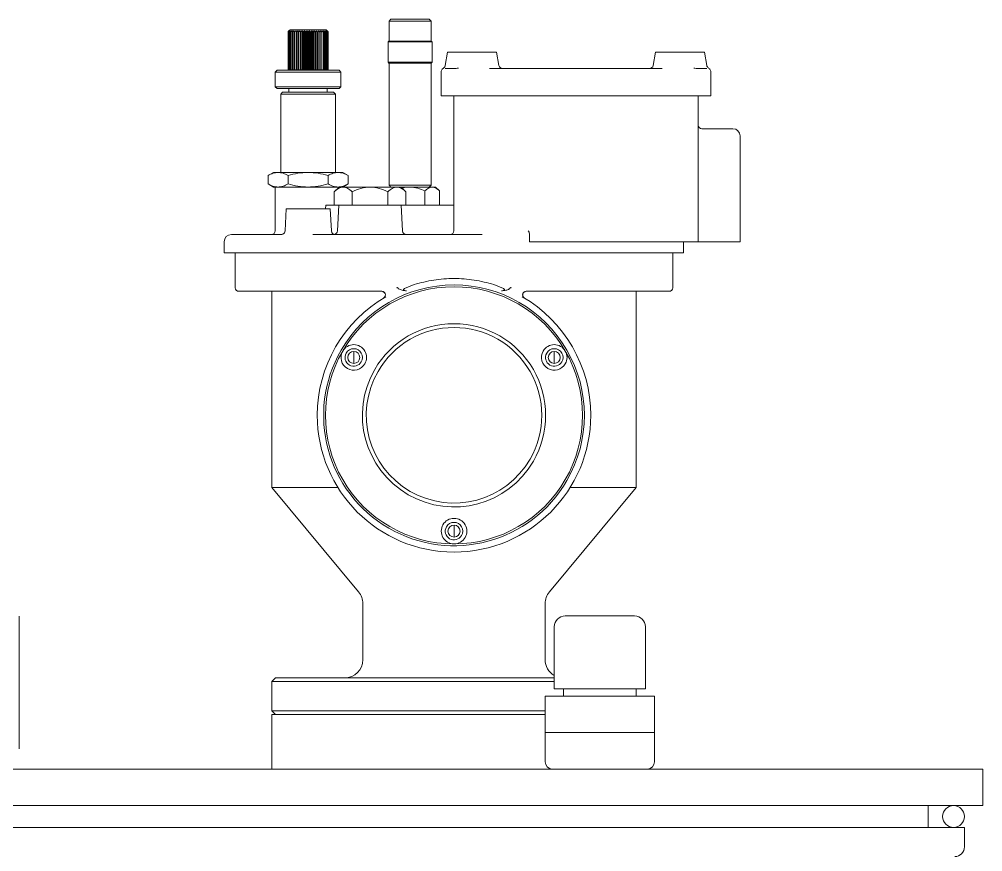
# Model space of a CAD drawing. Header units: millimetres. Extents: x 30710 to 48779, y -19256 to -8564.
# Drawn here: x 33611 to 33875.2, y -13517.6 to -13289.3 of the extents above; entities that cross this region are included whole.
import ezdxf

# ---------------------------------------------------------------- set-up
doc = ezdxf.new("R2010")
doc.units = ezdxf.units.MM
doc.header["$LTSCALE"] = 10
doc.layers.add('粗实线', color=4, linetype='Continuous', lineweight=18)

msp = doc.modelspace()

# ---------------------------------------------------------------- linework, layer by layer
at = {"layer": '粗实线'}
for p, q in [((33712.936, -13289.34), (33712.436, -13289.84)), ((33712.436, -13289.84), (33712.436, -13295.34)), ((33718.186, -13289.84), (33712.436, -13289.84)), ((33712.936, -13289.34), (33718.186, -13289.34)), ((33718.186, -13289.34), (33723.436, -13289.34)), ((33723.936, -13289.84), (33718.186, -13289.84)), ((33723.936, -13289.84), (33723.436, -13289.34)), ((33723.936, -13295.34), (33723.936, -13289.84)), ((33684.692, -13303.24), (33684.692, -13292.806)), ((33684.696, -13292.806), (33684.703, -13292.806)), ((33684.696, -13303.24), (33684.696, -13292.806)), ((33684.703, -13303.24), (33684.703, -13292.806)), ((33684.78, -13292.806), (33684.801, -13292.806)), ((33684.78, -13303.24), (33684.78, -13292.806)), ((33684.801, -13303.24), (33684.801, -13292.806)), ((33684.949, -13292.806), (33684.983, -13292.806)), ((33684.949, -13303.24), (33684.949, -13292.806)), ((33685.252, -13292.24), (33684.953, -13292.539)), ((33684.983, -13303.24), (33684.983, -13292.806)), ((33685.202, -13292.806), (33685.247, -13292.806)), ((33685.202, -13303.24), (33685.202, -13292.806)), ((33685.247, -13303.24), (33685.247, -13292.806)), ((33687.836, -13292.24), (33685.252, -13292.24)), ((33685.532, -13292.806), (33685.59, -13292.806)), ((33685.532, -13303.24), (33685.532, -13292.806)), ((33685.59, -13303.24), (33685.59, -13292.806)), ((33685.936, -13292.806), (33686.005, -13292.806)), ((33685.936, -13303.24), (33685.936, -13292.806)), ((33686.005, -13303.24), (33686.005, -13292.806)), ((33686.407, -13292.806), (33686.485, -13292.806)), ((33686.407, -13303.24), (33686.407, -13292.806)), ((33686.485, -13303.24), (33686.485, -13292.806)), ((33686.897, -13303.24), (33686.897, -13292.506)), ((33686.938, -13292.806), (33687.025, -13292.806)), ((33686.938, -13303.24), (33686.938, -13292.806)), ((33687.025, -13303.24), (33687.025, -13292.806)), ((33687.427, -13303.24), (33687.427, -13292.506)), ((33687.52, -13303.24), (33687.52, -13292.806)), ((33687.52, -13292.806), (33687.567, -13292.806)), ((33687.567, -13292.806), (33687.614, -13292.806)), ((33687.614, -13303.24), (33687.614, -13292.806)), ((33695.12, -13292.24), (33687.836, -13292.24)), ((33688.002, -13303.24), (33688.002, -13292.506)), ((33688.144, -13292.806), (33688.243, -13292.806)), ((33688.144, -13303.24), (33688.144, -13292.806)), ((33688.243, -13303.24), (33688.243, -13292.806)), ((33688.61, -13303.24), (33688.61, -13292.506)), ((33688.8, -13292.806), (33688.903, -13292.806)), ((33688.8, -13303.24), (33688.8, -13292.806)), ((33688.903, -13303.24), (33688.903, -13292.806)), ((33689.244, -13303.24), (33689.244, -13292.506)), ((33689.478, -13292.806), (33689.584, -13292.806)), ((33689.478, -13303.24), (33689.478, -13292.806)), ((33689.584, -13303.24), (33689.584, -13292.806)), ((33689.892, -13303.24), (33689.892, -13292.506)), ((33690.167, -13303.24), (33690.167, -13292.806)), ((33690.167, -13292.806), (33690.274, -13292.806)), ((33690.274, -13303.24), (33690.274, -13292.806)), ((33690.545, -13303.24), (33690.545, -13292.506)), ((33690.857, -13292.806), (33690.962, -13292.806)), ((33690.857, -13303.24), (33690.857, -13292.806)), ((33690.962, -13303.24), (33690.962, -13292.806)), ((33691.193, -13303.24), (33691.193, -13292.506)), ((33691.536, -13292.806), (33691.639, -13292.806)), ((33691.536, -13303.24), (33691.536, -13292.806)), ((33691.639, -13303.24), (33691.639, -13292.806)), ((33691.824, -13303.24), (33691.824, -13292.506)), ((33692.193, -13292.806), (33692.292, -13292.806)), ((33692.193, -13303.24), (33692.193, -13292.806)), ((33692.292, -13303.24), (33692.292, -13292.806)), ((33692.43, -13303.24), (33692.43, -13292.506)), ((33692.819, -13292.806), (33692.912, -13292.806)), ((33692.819, -13303.24), (33692.819, -13292.806)), ((33692.912, -13303.24), (33692.912, -13292.806)), ((33693, -13303.24), (33693, -13292.506)), ((33693.404, -13292.806), (33693.489, -13292.806)), ((33693.404, -13303.24), (33693.404, -13292.806)), ((33693.489, -13303.24), (33693.489, -13292.806)), ((33693.526, -13303.24), (33693.526, -13292.506)), ((33693.937, -13292.806), (33694.015, -13292.806)), ((33693.937, -13303.24), (33693.937, -13292.806)), ((33694.015, -13303.24), (33694.015, -13292.806)), ((33694.412, -13292.806), (33694.479, -13292.806)), ((33694.412, -13303.24), (33694.412, -13292.806)), ((33694.479, -13303.24), (33694.479, -13292.806)), ((33694.82, -13292.806), (33694.876, -13292.806)), ((33694.82, -13303.24), (33694.82, -13292.806)), ((33694.876, -13303.24), (33694.876, -13292.806)), ((33695.419, -13292.539), (33695.12, -13292.24)), ((33695.155, -13292.806), (33695.199, -13292.806)), ((33695.155, -13303.24), (33695.155, -13292.806)), ((33695.199, -13303.24), (33695.199, -13292.806)), ((33695.411, -13292.806), (33695.443, -13292.806)), ((33695.411, -13303.24), (33695.411, -13292.806)), ((33695.443, -13303.24), (33695.443, -13292.806)), ((33695.585, -13292.806), (33695.604, -13292.806)), ((33695.585, -13303.24), (33695.585, -13292.806)), ((33695.604, -13303.24), (33695.604, -13292.806)), ((33695.674, -13292.806), (33695.68, -13292.806)), ((33695.674, -13303.24), (33695.674, -13292.806)), ((33695.68, -13303.24), (33695.68, -13292.806)), ((33712.386, -13295.34), (33712.186, -13295.54)), ((33712.186, -13295.54), (33712.186, -13301.14)), ((33718.186, -13295.54), (33712.186, -13295.54)), ((33712.386, -13295.34), (33718.186, -13295.34)), ((33718.186, -13295.34), (33723.986, -13295.34)), ((33724.186, -13295.54), (33718.186, -13295.54)), ((33724.186, -13295.54), (33723.986, -13295.34)), ((33724.186, -13301.14), (33724.186, -13295.54)), ((33728.479, -13298.34), (33727.832, -13302.014)), ((33728.479, -13298.34), (33741.892, -13298.34)), ((33741.892, -13298.34), (33742.54, -13302.014)), ((33785.479, -13298.34), (33784.832, -13302.014)), ((33785.479, -13298.34), (33798.892, -13298.34)), ((33798.892, -13298.34), (33799.54, -13302.014)), ((33712.186, -13301.14), (33712.386, -13301.34)), ((33712.186, -13301.14), (33718.186, -13301.14)), ((33718.186, -13301.14), (33724.186, -13301.14)), ((33723.986, -13301.34), (33724.186, -13301.14)), ((33681.686, -13303.34), (33681.186, -13303.84)), ((33681.186, -13303.84), (33681.186, -13307.84)), ((33681.287, -13303.84), (33681.186, -13303.84)), ((33699.186, -13303.84), (33681.287, -13303.84)), ((33681.686, -13303.34), (33681.781, -13303.34)), ((33681.781, -13303.34), (33698.686, -13303.34)), ((33684.696, -13303.24), (33684.692, -13303.24)), ((33684.703, -13303.24), (33684.696, -13303.24)), ((33684.78, -13303.24), (33684.703, -13303.24)), ((33684.801, -13303.24), (33684.78, -13303.24)), ((33684.949, -13303.24), (33684.801, -13303.24)), ((33684.983, -13303.24), (33684.949, -13303.24)), ((33685.202, -13303.24), (33684.983, -13303.24)), ((33685.247, -13303.24), (33685.202, -13303.24)), ((33685.532, -13303.24), (33685.247, -13303.24)), ((33685.59, -13303.24), (33685.532, -13303.24)), ((33685.936, -13303.24), (33685.59, -13303.24)), ((33686.005, -13303.24), (33685.936, -13303.24)), ((33686.407, -13303.24), (33686.005, -13303.24)), ((33686.485, -13303.24), (33686.407, -13303.24)), ((33686.897, -13303.24), (33686.485, -13303.24)), ((33686.686, -13303.24), (33686.686, -13303.34)), ((33686.938, -13303.24), (33686.897, -13303.24)), ((33687.025, -13303.24), (33686.938, -13303.24)), ((33687.427, -13303.24), (33687.025, -13303.24)), ((33687.52, -13303.24), (33687.427, -13303.24)), ((33687.614, -13303.24), (33687.52, -13303.24)), ((33688.002, -13303.24), (33687.614, -13303.24)), ((33688.144, -13303.24), (33688.002, -13303.24)), ((33688.243, -13303.24), (33688.144, -13303.24)), ((33688.61, -13303.24), (33688.243, -13303.24)), ((33688.8, -13303.24), (33688.61, -13303.24)), ((33688.903, -13303.24), (33688.8, -13303.24)), ((33689.244, -13303.24), (33688.903, -13303.24)), ((33689.478, -13303.24), (33689.244, -13303.24)), ((33689.584, -13303.24), (33689.478, -13303.24)), ((33689.892, -13303.24), (33689.584, -13303.24)), ((33690.167, -13303.24), (33689.892, -13303.24)), ((33690.274, -13303.24), (33690.167, -13303.24)), ((33690.545, -13303.24), (33690.274, -13303.24)), ((33690.857, -13303.24), (33690.545, -13303.24)), ((33690.962, -13303.24), (33690.857, -13303.24)), ((33691.193, -13303.24), (33690.962, -13303.24)), ((33691.536, -13303.24), (33691.193, -13303.24)), ((33691.639, -13303.24), (33691.536, -13303.24)), ((33691.824, -13303.24), (33691.639, -13303.24)), ((33692.193, -13303.24), (33691.824, -13303.24)), ((33692.292, -13303.24), (33692.193, -13303.24)), ((33692.43, -13303.24), (33692.292, -13303.24)), ((33692.819, -13303.24), (33692.43, -13303.24)), ((33692.912, -13303.24), (33692.819, -13303.24)), ((33693, -13303.24), (33692.912, -13303.24)), ((33693.404, -13303.24), (33693, -13303.24)), ((33693.489, -13303.24), (33693.404, -13303.24)), ((33693.526, -13303.24), (33693.489, -13303.24)), ((33693.937, -13303.24), (33693.526, -13303.24)), ((33693.686, -13303.34), (33693.686, -13303.24)), ((33694.015, -13303.24), (33693.937, -13303.24)), ((33694.412, -13303.24), (33694.015, -13303.24)), ((33694.479, -13303.24), (33694.412, -13303.24)), ((33694.82, -13303.24), (33694.479, -13303.24)), ((33694.876, -13303.24), (33694.82, -13303.24)), ((33695.155, -13303.24), (33694.876, -13303.24)), ((33695.199, -13303.24), (33695.155, -13303.24)), ((33695.411, -13303.24), (33695.199, -13303.24)), ((33695.443, -13303.24), (33695.411, -13303.24)), ((33695.585, -13303.24), (33695.443, -13303.24)), ((33695.604, -13303.24), (33695.585, -13303.24)), ((33695.674, -13303.24), (33695.604, -13303.24)), ((33695.68, -13303.24), (33695.674, -13303.24)), ((33699.186, -13303.84), (33698.686, -13303.34)), ((33699.186, -13307.84), (33699.186, -13303.84)), ((33718.186, -13301.34), (33712.386, -13301.34)), ((33712.436, -13301.34), (33712.436, -13334.84)), ((33723.986, -13301.34), (33718.186, -13301.34)), ((33723.936, -13334.84), (33723.936, -13301.34)), ((33739.979, -13302.809), (33740.41, -13302.84)), ((33740.41, -13302.84), (33786.962, -13302.84)), ((33786.962, -13302.84), (33787.346, -13302.812)), ((33800.686, -13303.85), (33800.686, -13304.233)), ((33726.686, -13303.932), (33726.686, -13304.233)), ((33726.686, -13310.34), (33726.686, -13304.233)), ((33800.686, -13304.233), (33800.686, -13310.34)), ((33681.186, -13307.84), (33681.686, -13308.34)), ((33681.186, -13307.84), (33681.287, -13307.84)), ((33681.287, -13307.84), (33699.186, -13307.84)), ((33681.781, -13308.34), (33681.686, -13308.34)), ((33698.686, -13308.34), (33681.781, -13308.34)), ((33684.936, -13308.34), (33684.936, -13309.34)), ((33695.436, -13309.34), (33695.436, -13308.34)), ((33698.686, -13308.34), (33699.186, -13307.84)), ((33683.186, -13309.34), (33682.686, -13309.84)), ((33682.686, -13309.84), (33682.686, -13331.34)), ((33690.186, -13309.84), (33682.686, -13309.84)), ((33683.186, -13309.34), (33690.186, -13309.34)), ((33690.186, -13309.34), (33697.186, -13309.34)), ((33697.686, -13309.84), (33690.186, -13309.84)), ((33697.686, -13309.84), (33697.186, -13309.34)), ((33697.686, -13331.34), (33697.686, -13309.84)), ((33731.686, -13310.34), (33726.686, -13310.34)), ((33730.186, -13347.34), (33730.186, -13310.34)), ((33731.686, -13310.34), (33795.686, -13310.34)), ((33800.686, -13310.34), (33795.686, -13310.34)), ((33797.186, -13310.34), (33797.186, -13350.34)), ((33806.686, -13319.34), (33798.186, -13319.34)), ((33808.686, -13321.34), (33808.686, -13333.84)), ((33680.686, -13331.34), (33679.213, -13332.19)), ((33679.216, -13332.189), (33679.216, -13334.491)), ((33681.959, -13331.34), (33680.686, -13331.34)), ((33690.186, -13331.34), (33681.959, -13331.34)), ((33684.701, -13332.189), (33684.701, -13334.491)), ((33698.413, -13331.34), (33690.186, -13331.34)), ((33695.671, -13332.189), (33695.671, -13334.491)), ((33699.686, -13331.34), (33698.413, -13331.34)), ((33701.158, -13332.19), (33699.686, -13331.34)), ((33701.156, -13332.189), (33701.156, -13334.491)), ((33679.213, -13334.49), (33680.686, -13335.34)), ((33681.959, -13335.34), (33680.686, -13335.34)), ((33681.186, -13335.34), (33681.186, -13347.34)), ((33690.186, -13335.34), (33681.959, -13335.34)), ((33698.413, -13335.34), (33690.186, -13335.34)), ((33698.686, -13335.34), (33697.367, -13336.658)), ((33698.686, -13335.34), (33698.413, -13335.34)), ((33698.686, -13335.34), (33699.825, -13335.34)), ((33699.686, -13335.34), (33701.158, -13334.49)), ((33699.825, -13335.34), (33707.186, -13335.34)), ((33707.186, -13335.34), (33714.547, -13335.34)), ((33712.436, -13334.84), (33712.936, -13335.34)), ((33712.436, -13334.84), (33718.186, -13334.84)), ((33714.547, -13335.34), (33715.686, -13335.34)), ((33717.004, -13336.658), (33715.686, -13335.34)), ((33715.686, -13335.34), (33718.186, -13335.34)), ((33718.186, -13334.84), (33723.936, -13334.84)), ((33718.186, -13335.34), (33724.248, -13335.34)), ((33723.436, -13335.34), (33723.936, -13334.84)), ((33724.248, -13335.34), (33725.186, -13335.34)), ((33726.272, -13336.426), (33725.186, -13335.34)), ((33808.686, -13333.84), (33808.686, -13350.34)), ((33697.371, -13340.34), (33697.371, -13336.655)), ((33702.278, -13340.34), (33702.278, -13336.655)), ((33712.093, -13340.34), (33712.093, -13336.655)), ((33717.001, -13340.34), (33717.001, -13336.655)), ((33722.227, -13336.423), (33722.227, -13340.34)), ((33726.269, -13336.423), (33726.269, -13340.34)), ((33694.952, -13341.34), (33695.037, -13340.34)), ((33695.037, -13340.34), (33697.371, -13340.34)), ((33699.238, -13340.34), (33697.371, -13340.34)), ((33698.605, -13340.34), (33698.236, -13347.392)), ((33699.238, -13340.34), (33700.412, -13340.34)), ((33702.278, -13340.34), (33700.412, -13340.34)), ((33706.012, -13340.34), (33702.278, -13340.34)), ((33706.012, -13340.34), (33708.36, -13340.34)), ((33712.093, -13340.34), (33708.36, -13340.34)), ((33713.96, -13340.34), (33712.093, -13340.34)), ((33713.96, -13340.34), (33715.134, -13340.34)), ((33717.001, -13340.34), (33715.134, -13340.34)), ((33716.136, -13347.392), (33715.767, -13340.34)), ((33717.001, -13340.34), (33726.148, -13340.34)), ((33727.136, -13340.34), (33729.431, -13340.34)), ((33684.201, -13341.34), (33683.884, -13347.392)), ((33684.201, -13341.34), (33690.234, -13341.34)), ((33690.234, -13341.34), (33696.268, -13341.34)), ((33696.585, -13347.392), (33696.268, -13341.34)), ((33669.186, -13348.34), (33683, -13348.34)), ((33683.284, -13348.257), (33682.719, -13348.373)), ((33683.246, -13348.246), (33683.369, -13348.199)), ((33691.527, -13348.34), (33737.98, -13348.34)), ((33750.892, -13348.149), (33750.892, -13350.34)), ((33667.186, -13350.34), (33667.186, -13353.34)), ((33750.892, -13350.34), (33791.186, -13350.34)), ((33797.186, -13350.34), (33791.186, -13350.34)), ((33793.186, -13353.34), (33793.186, -13350.34)), ((33798.186, -13350.34), (33797.186, -13350.34)), ((33806.686, -13350.34), (33798.186, -13350.34)), ((33808.686, -13350.34), (33806.686, -13350.34)), ((33667.186, -13353.34), (33730.186, -13353.34)), ((33670.22, -13353.34), (33670.22, -13362.94)), ((33730.186, -13353.34), (33793.186, -13353.34)), ((33790.22, -13353.34), (33790.22, -13362.94)), ((33710.389, -13363.94), (33671.22, -13363.94)), ((33680.22, -13363.94), (33680.22, -13417.75)), ((33714.443, -13362.94), (33714.707, -13362.905)), ((33717.07, -13362.94), (33719.311, -13362.062)), ((33741.128, -13362.062), (33743.369, -13362.94)), ((33745.732, -13362.905), (33745.996, -13362.94)), ((33789.22, -13363.94), (33750.05, -13363.94)), ((33780.22, -13417.75), (33780.22, -13363.94)), ((33702.723, -13382.065), (33702.723, -13380.415)), ((33757.716, -13382.065), (33757.716, -13380.415)), ((33702.723, -13382.065), (33702.723, -13383.715)), ((33757.716, -13382.065), (33757.716, -13383.715)), ((33698.379, -13417.75), (33680.22, -13417.75)), ((33704.061, -13446.36), (33680.22, -13417.75)), ((33756.378, -13446.36), (33780.22, -13417.75)), ((33780.22, -13417.75), (33762.06, -13417.75)), ((33730.22, -13429.69), (33730.22, -13428.04)), ((33730.22, -13429.69), (33730.22, -13431.34)), ((33705.22, -13449.56), (33705.22, -13464.94)), ((33755.22, -13449.56), (33755.22, -13464.94)), ((33610.992, -13489.428), (33610.992, -13452.986)), ((33760.72, -13452.94), (33779.72, -13452.94)), ((33757.72, -13455.94), (33757.72, -13472.94)), ((33782.72, -13472.94), (33782.72, -13455.94)), ((33681.22, -13469.94), (33680.22, -13470.94)), ((33681.22, -13469.94), (33757.72, -13469.94)), ((33757.72, -13470.94), (33680.22, -13470.94)), ((33680.22, -13470.94), (33680.22, -13478.94)), ((33757.72, -13472.94), (33782.72, -13472.94)), ((33760.22, -13472.94), (33760.22, -13474.94)), ((33780.22, -13474.94), (33780.22, -13472.94)), ((33780.22, -13472.94), (33780.22, -13474.94)), ((33755.22, -13474.94), (33755.22, -13484.94)), ((33755.22, -13474.94), (33785.22, -13474.94)), ((33785.22, -13484.94), (33785.22, -13474.94)), ((33680.22, -13478.94), (33755.22, -13478.94)), ((33681.22, -13479.94), (33680.22, -13478.94)), ((33680.22, -13479.94), (33680.22, -13494.94)), ((33680.22, -13479.94), (33694.864, -13479.94)), ((33694.864, -13479.94), (33755.22, -13479.94)), ((33755.22, -13484.94), (33755.22, -13492.94)), ((33785.22, -13484.94), (33755.22, -13484.94)), ((33785.22, -13492.94), (33785.22, -13484.94)), ((31865.22, -13494.94), (33875.22, -13494.94)), ((33875.22, -13504.94), (33875.22, -13494.94)), ((31865.22, -13504.94), (33875.22, -13504.94)), ((33860.22, -13504.94), (33860.22, -13510.94)), ((33870.22, -13510.94), (31870.22, -13510.94)), ((33870.22, -13510.94), (33870.22, -13516.27))]:
    msp.add_line(p, q, dxfattribs=at)
msp.add_circle((33867.22, -13507.94), 3, dxfattribs=at)
for centre, radius, start, end in [((33726.847, -13301.84), 1, 302.38732, 350), ((33743.525, -13301.84), 1, 190, 270), ((33783.847, -13301.84), 1, 270, 350), ((33800.525, -13301.84), 1, 190, 237.61268), ((33798.186, -13318.34), 1, 180, 270), ((33806.686, -13321.34), 2, 0, 90), ((33669.186, -13350.34), 2, 90, 180), ((33680.186, -13347.34), 1, 270, 360), ((33682.885, -13347.34), 1, 299.37283, 357), ((33697.583, -13347.34), 1, 183, 270), ((33697.237, -13347.34), 1, 279.97381, 357), ((33717.135, -13347.34), 1, 183, 270), ((33729.186, -13347.34), 1, 270, 360), ((33671.22, -13362.94), 1, 180, 270), ((33730.22, -13397.94), 35.75, 330, 150), ((33730.22, -13397.94), 35.25, 30, 150), ((33710.389, -13364.94), 1, 0, 90), ((33750.05, -13364.94), 1, 90, 238.99728), ((33789.22, -13362.94), 1, 270, 0), ((33730.22, -13397.94), 37.5, 119.93416, 180), ((33710.389, -13364.94), 1, 301.00272, 0), ((33730.22, -13397.94), 37.5, 0, 60.06584), ((33730.22, -13397.94), 25.124, 330, 150), ((33730.22, -13397.94), 24.07, 330, 150), ((33730.22, -13397.94), 35.75, 150, 330), ((33730.22, -13397.94), 35.25, 150, 270), ((33702.723, -13382.065), 3.5, 150, 330), ((33702.723, -13382.065), 3.5, 330, 150), ((33702.723, -13382.065), 2.4, 330, 150), ((33702.723, -13382.065), 1.65, 90, 270), ((33702.723, -13382.065), 1.65, 270, 90), ((33757.716, -13382.065), 3.5, 150, 330), ((33757.716, -13382.065), 3.5, 30, 150), ((33757.716, -13382.065), 2.4, 330, 150), ((33757.716, -13382.065), 1.65, 90, 270), ((33757.716, -13382.065), 1.65, 270, 90), ((33730.22, -13397.94), 35.25, 330, 30), ((33757.716, -13382.065), 3.5, 330, 30), ((33702.723, -13382.065), 2.4, 150, 330), ((33757.716, -13382.065), 2.4, 150, 330), ((33730.22, -13397.94), 25.124, 150, 330), ((33730.22, -13397.94), 24.07, 150, 330), ((33730.22, -13397.94), 37.5, 180, 270), ((33730.22, -13397.94), 37.5, 270, 0), ((33730.22, -13397.94), 35.25, 270, 330), ((33730.22, -13429.69), 3.5, 150, 270), ((33730.22, -13429.69), 3.5, 330, 150), ((33730.22, -13429.69), 2.4, 330, 150), ((33730.22, -13429.69), 1.65, 90, 270), ((33730.22, -13429.69), 1.65, 270, 90), ((33730.22, -13429.69), 2.4, 150, 330), ((33730.22, -13429.69), 3.5, 270, 330), ((33700.22, -13449.56), 5, 0, 39.80557), ((33760.22, -13449.56), 5, 140.19443, 180), ((33760.72, -13455.94), 3, 90, 180), ((33779.72, -13455.94), 3, 0, 90), ((33700.22, -13464.94), 5, 270, 0), ((33760.22, -13464.94), 5, 180, 240), ((33757.22, -13492.94), 2, 180, 270), ((33783.22, -13492.94), 2, 270, 0), ((33867.55, -13516.27), 2.67, 270, 360)]:
    msp.add_arc(centre, radius, start, end, dxfattribs=at)
for points, knots in [([(33684.692, -13292.806), (33684.746, -13292.749), (33684.844, -13292.648), (33684.943, -13292.549), (33684.986, -13292.506)], [0, 0, 0, 0, 0.23525754, 0.4201018, 0.4201018, 0.4201018, 0.4201018]), ([(33684.986, -13292.506), (33684.931, -13292.561), (33684.834, -13292.66), (33684.738, -13292.761), (33684.696, -13292.806)], [0, 0, 0, 0, 0.23381414, 0.41752619, 0.41752619, 0.41752619, 0.41752619]), ([(33684.703, -13292.806), (33684.764, -13292.749), (33684.873, -13292.648), (33684.983, -13292.549), (33685.031, -13292.506)], [0, 0, 0, 0, 0.24898887, 0.44462196, 0.44462196, 0.44462196, 0.44462196]), ([(33685.031, -13292.506), (33684.984, -13292.561), (33684.9, -13292.66), (33684.817, -13292.761), (33684.78, -13292.806)], [0, 0, 0, 0, 0.21913395, 0.39131151, 0.39131151, 0.39131151, 0.39131151]), ([(33684.801, -13292.806), (33684.867, -13292.749), (33684.985, -13292.648), (33685.105, -13292.549), (33685.158, -13292.506)], [0, 0, 0, 0, 0.2611622, 0.46636, 0.46636, 0.46636, 0.46636]), ([(33685.158, -13292.506), (33685.118, -13292.561), (33685.049, -13292.66), (33684.98, -13292.761), (33684.949, -13292.806)], [0, 0, 0, 0, 0.20447318, 0.3651315, 0.3651315, 0.3651315, 0.3651315]), ([(33684.983, -13292.806), (33685.053, -13292.749), (33685.179, -13292.648), (33685.307, -13292.549), (33685.363, -13292.506)], [0, 0, 0, 0, 0.27126857, 0.48440705, 0.48440705, 0.48440705, 0.48440705]), ([(33685.363, -13292.506), (33685.333, -13292.561), (33685.279, -13292.66), (33685.225, -13292.761), (33685.202, -13292.806)], [0, 0, 0, 0, 0.19086131, 0.34082454, 0.34082454, 0.34082454, 0.34082454]), ([(33685.247, -13292.806), (33685.321, -13292.749), (33685.453, -13292.648), (33685.586, -13292.549), (33685.645, -13292.506)], [0, 0, 0, 0, 0.27892687, 0.49808256, 0.49808256, 0.49808256, 0.49808256]), ([(33685.645, -13292.506), (33685.624, -13292.561), (33685.586, -13292.66), (33685.549, -13292.761), (33685.532, -13292.806)], [0, 0, 0, 0, 0.1794829, 0.32050591, 0.32050591, 0.32050591, 0.32050591]), ([(33685.59, -13292.806), (33685.666, -13292.749), (33685.801, -13292.648), (33685.938, -13292.549), (33685.998, -13292.506)], [0, 0, 0, 0, 0.28386906, 0.50690787, 0.50690787, 0.50690787, 0.50690787]), ([(33685.998, -13292.506), (33685.987, -13292.561), (33685.966, -13292.66), (33685.945, -13292.761), (33685.936, -13292.806)], [0, 0, 0, 0, 0.17155857, 0.30635528, 0.30635528, 0.30635528, 0.30635528]), ([(33686.005, -13292.806), (33686.081, -13292.749), (33686.218, -13292.648), (33686.357, -13292.549), (33686.418, -13292.506)], [0, 0, 0, 0, 0.28593042, 0.51058886, 0.51058886, 0.51058886, 0.51058886]), ([(33686.418, -13292.506), (33686.416, -13292.561), (33686.412, -13292.66), (33686.409, -13292.761), (33686.407, -13292.806)], [0, 0, 0, 0, 0.16810002, 0.30017929, 0.30017929, 0.30017929, 0.30017929]), ([(33686.485, -13292.806), (33686.562, -13292.749), (33686.698, -13292.648), (33686.836, -13292.549), (33686.897, -13292.506)], [0, 0, 0, 0, 0.285044, 0.50900598, 0.50900598, 0.50900598, 0.50900598]), ([(33686.897, -13292.506), (33686.904, -13292.561), (33686.918, -13292.66), (33686.932, -13292.761), (33686.938, -13292.806)], [0, 0, 0, 0, 0.16959896, 0.30285598, 0.30285598, 0.30285598, 0.30285598]), ([(33687.025, -13292.806), (33687.099, -13292.749), (33687.233, -13292.648), (33687.368, -13292.549), (33687.427, -13292.506)], [0, 0, 0, 0, 0.28123848, 0.50221043, 0.50221043, 0.50221043, 0.50221043]), ([(33687.427, -13292.506), (33687.445, -13292.561), (33687.476, -13292.66), (33687.507, -13292.761), (33687.52, -13292.806)], [0, 0, 0, 0, 0.17583823, 0.31399755, 0.31399755, 0.31399755, 0.31399755]), ([(33687.614, -13292.806), (33687.686, -13292.749), (33687.814, -13292.648), (33687.944, -13292.549), (33688.002, -13292.506)], [0, 0, 0, 0, 0.27463905, 0.49042575, 0.49042575, 0.49042575, 0.49042575]), ([(33688.002, -13292.506), (33688.028, -13292.561), (33688.076, -13292.66), (33688.123, -13292.761), (33688.144, -13292.806)], [0, 0, 0, 0, 0.18597829, 0.33210485, 0.33210485, 0.33210485, 0.33210485]), ([(33688.243, -13292.806), (33688.311, -13292.749), (33688.433, -13292.648), (33688.556, -13292.549), (33688.61, -13292.506)], [0, 0, 0, 0, 0.26547155, 0.47405525, 0.47405525, 0.47405525, 0.47405525]), ([(33688.61, -13292.506), (33688.646, -13292.561), (33688.71, -13292.66), (33688.773, -13292.761), (33688.8, -13292.806)], [0, 0, 0, 0, 0.19884598, 0.35508292, 0.35508292, 0.35508292, 0.35508292]), ([(33688.903, -13292.806), (33688.967, -13292.749), (33689.079, -13292.648), (33689.194, -13292.549), (33689.244, -13292.506)], [0, 0, 0, 0, 0.25407045, 0.45369619, 0.45369619, 0.45369619, 0.45369619]), ([(33689.244, -13292.506), (33689.288, -13292.561), (33689.366, -13292.66), (33689.444, -13292.761), (33689.478, -13292.806)], [0, 0, 0, 0, 0.21322124, 0.38075309, 0.38075309, 0.38075309, 0.38075309]), ([(33689.584, -13292.806), (33689.641, -13292.749), (33689.743, -13292.648), (33689.847, -13292.549), (33689.892, -13292.506)], [0, 0, 0, 0, 0.24089152, 0.43016244, 0.43016244, 0.43016244, 0.43016244]), ([(33689.892, -13292.506), (33689.944, -13292.561), (33690.036, -13292.66), (33690.127, -13292.761), (33690.167, -13292.806)], [0, 0, 0, 0, 0.22800537, 0.40715337, 0.40715337, 0.40715337, 0.40715337]), ([(33690.274, -13292.806), (33690.324, -13292.749), (33690.414, -13292.648), (33690.505, -13292.549), (33690.545, -13292.506)], [0, 0, 0, 0, 0.22652986, 0.40451668, 0.40451668, 0.40451668, 0.40451668]), ([(33690.545, -13292.506), (33690.604, -13292.561), (33690.708, -13292.66), (33690.812, -13292.761), (33690.857, -13292.806)], [0, 0, 0, 0, 0.24227943, 0.43264282, 0.43264282, 0.43264282, 0.43264282]), ([(33690.962, -13292.806), (33691.005, -13292.749), (33691.081, -13292.648), (33691.159, -13292.549), (33691.193, -13292.506)], [0, 0, 0, 0, 0.21174212, 0.37811006, 0.37811006, 0.37811006, 0.37811006]), ([(33691.193, -13292.506), (33691.257, -13292.561), (33691.372, -13292.66), (33691.486, -13292.761), (33691.536, -13292.806)], [0, 0, 0, 0, 0.25530403, 0.4559011, 0.4559011, 0.4559011, 0.4559011]), ([(33691.639, -13292.806), (33691.673, -13292.749), (33691.734, -13292.648), (33691.797, -13292.549), (33691.824, -13292.506)], [0, 0, 0, 0, 0.19746588, 0.35261683, 0.35261683, 0.35261683, 0.35261683]), ([(33691.824, -13292.506), (33691.893, -13292.561), (33692.017, -13292.66), (33692.14, -13292.761), (33692.193, -13292.806)], [0, 0, 0, 0, 0.26649905, 0.47589224, 0.47589224, 0.47589224, 0.47589224]), ([(33692.292, -13292.806), (33692.318, -13292.749), (33692.363, -13292.648), (33692.409, -13292.549), (33692.43, -13292.506)], [0, 0, 0, 0, 0.18481612, 0.33002803, 0.33002803, 0.33002803, 0.33002803]), ([(33692.43, -13292.506), (33692.503, -13292.561), (33692.634, -13292.66), (33692.763, -13292.761), (33692.819, -13292.806)], [0, 0, 0, 0, 0.27542163, 0.49182547, 0.49182547, 0.49182547, 0.49182547]), ([(33692.912, -13292.806), (33692.929, -13292.749), (33692.958, -13292.648), (33692.987, -13292.549), (33693, -13292.506)], [0, 0, 0, 0, 0.17501799, 0.31253141, 0.31253141, 0.31253141, 0.31253141]), ([(33693, -13292.506), (33693.076, -13292.561), (33693.211, -13292.66), (33693.345, -13292.761), (33693.404, -13292.806)], [0, 0, 0, 0, 0.28174872, 0.50312386, 0.50312386, 0.50312386, 0.50312386]), ([(33693.489, -13292.806), (33693.496, -13292.749), (33693.508, -13292.648), (33693.52, -13292.549), (33693.526, -13292.506)], [0, 0, 0, 0, 0.16922556, 0.30218781, 0.30218781, 0.30218781, 0.30218781]), ([(33693.526, -13292.506), (33693.603, -13292.561), (33693.741, -13292.66), (33693.877, -13292.761), (33693.937, -13292.806)], [0, 0, 0, 0, 0.28526487, 0.50940271, 0.50940271, 0.50940271, 0.50940271]), ([(33693.999, -13292.506), (33694.077, -13292.561), (33694.215, -13292.66), (33694.352, -13292.761), (33694.412, -13292.806)], [0, 0, 0, 0, 0.28585472, 0.51045602, 0.51045602, 0.51045602, 0.51045602]), ([(33694.015, -13292.806), (33694.012, -13292.749), (33694.006, -13292.648), (33694.001, -13292.549), (33693.999, -13292.506)], [0, 0, 0, 0, 0.16822711, 0.30040486, 0.30040486, 0.30040486, 0.30040486]), ([(33694.412, -13292.506), (33694.489, -13292.561), (33694.625, -13292.66), (33694.76, -13292.761), (33694.82, -13292.806)], [0, 0, 0, 0, 0.2834992, 0.50624973, 0.50624973, 0.50624973, 0.50624973]), ([(33694.479, -13292.806), (33694.467, -13292.749), (33694.445, -13292.648), (33694.422, -13292.549), (33694.412, -13292.506)], [0, 0, 0, 0, 0.17216764, 0.30744151, 0.30744151, 0.30744151, 0.30744151]), ([(33694.758, -13292.506), (33694.833, -13292.561), (33694.966, -13292.66), (33695.097, -13292.761), (33695.155, -13292.806)], [0, 0, 0, 0, 0.27827495, 0.49692068, 0.49692068, 0.49692068, 0.49692068]), ([(33694.876, -13292.806), (33694.854, -13292.749), (33694.815, -13292.648), (33694.776, -13292.549), (33694.758, -13292.506)], [0, 0, 0, 0, 0.18049085, 0.32230435, 0.32230435, 0.32230435, 0.32230435]), ([(33695.033, -13292.506), (33695.104, -13292.561), (33695.231, -13292.66), (33695.356, -13292.761), (33695.411, -13292.806)], [0, 0, 0, 0, 0.27035673, 0.48278098, 0.48278098, 0.48278098, 0.48278098]), ([(33695.199, -13292.806), (33695.168, -13292.749), (33695.113, -13292.648), (33695.057, -13292.549), (33695.033, -13292.506)], [0, 0, 0, 0, 0.1921499, 0.34312403, 0.34312403, 0.34312403, 0.34312403]), ([(33695.231, -13292.506), (33695.297, -13292.561), (33695.416, -13292.66), (33695.533, -13292.761), (33695.585, -13292.806)], [0, 0, 0, 0, 0.26002345, 0.46432865, 0.46432865, 0.46432865, 0.46432865]), ([(33695.443, -13292.806), (33695.404, -13292.749), (33695.333, -13292.648), (33695.262, -13292.549), (33695.231, -13292.506)], [0, 0, 0, 0, 0.20591879, 0.36771129, 0.36771129, 0.36771129, 0.36771129]), ([(33695.349, -13292.506), (33695.41, -13292.561), (33695.519, -13292.66), (33695.627, -13292.761), (33695.674, -13292.806)], [0, 0, 0, 0, 0.2476683, 0.44226583, 0.44226583, 0.44226583, 0.44226583]), ([(33695.604, -13292.806), (33695.557, -13292.749), (33695.472, -13292.648), (33695.387, -13292.549), (33695.349, -13292.506)], [0, 0, 0, 0, 0.22062511, 0.3939725, 0.3939725, 0.3939725, 0.3939725]), ([(33695.68, -13292.806), (33695.625, -13292.749), (33695.539, -13292.659), (33695.451, -13292.572), (33695.419, -13292.539)], [0, 0, 0, 0, 0.23532736, 0.37293653, 0.37293653, 0.37293653, 0.37293653]), ([(33727.383, -13302.684), (33727.283, -13302.758), (33727.083, -13302.905), (33726.861, -13303.223), (33726.713, -13303.587), (33726.695, -13303.848), (33726.686, -13303.978)], [0, 0, 0, 0, 0.3814936, 0.7682211, 1.1537179, 1.5311123, 1.5311123, 1.5311123, 1.5311123]), ([(33727.787, -13302.797), (33727.932, -13302.811), (33728.222, -13302.839), (33729.063, -13302.834), (33730.127, -13302.837), (33730.985, -13302.788), (33731.414, -13302.764)], [0, 0, 0, 0, 0.9082968, 1.8153761, 2.7229602, 3.629613, 3.629613, 3.629613, 3.629613]), ([(33795.958, -13302.764), (33796.387, -13302.788), (33797.246, -13302.837), (33798.31, -13302.834), (33799.15, -13302.839), (33799.44, -13302.811), (33799.585, -13302.797)], [0, 0, 0, 0, 0.9081559, 1.8152721, 2.7228076, 3.6296135, 3.6296135, 3.6296135, 3.6296135]), ([(33800.686, -13303.976), (33800.677, -13303.847), (33800.659, -13303.586), (33800.511, -13303.223), (33800.289, -13302.906), (33800.089, -13302.758), (33799.989, -13302.685)], [0, 0, 0, 0, 0.3772144, 0.7625564, 1.1490005, 1.529875, 1.529875, 1.529875, 1.529875]), ([(33681.959, -13331.34), (33681.494, -13331.384), (33680.565, -13331.471), (33679.666, -13331.949), (33679.216, -13332.189)], [0, 0, 0, 0, 1.4505037, 2.899549, 2.899549, 2.899549, 2.899549]), ([(33684.701, -13332.189), (33684.251, -13331.949), (33683.352, -13331.471), (33682.423, -13331.384), (33681.959, -13331.34)], [0, 0, 0, 0, 1.45089, 2.8995572, 2.8995572, 2.8995572, 2.8995572]), ([(33690.186, -13331.34), (33689.253, -13331.384), (33687.394, -13331.472), (33685.596, -13331.95), (33684.701, -13332.189)], [0, 0, 0, 0, 2.7943741, 5.5660991, 5.5660991, 5.5660991, 5.5660991]), ([(33695.671, -13332.189), (33694.769, -13331.949), (33692.971, -13331.471), (33691.112, -13331.383), (33690.186, -13331.34)], [0, 0, 0, 0, 2.7923169, 5.5661221, 5.5661221, 5.5661221, 5.5661221]), ([(33698.413, -13331.34), (33697.948, -13331.384), (33697.019, -13331.471), (33696.12, -13331.949), (33695.671, -13332.189)], [0, 0, 0, 0, 1.4505037, 2.899549, 2.899549, 2.899549, 2.899549]), ([(33701.156, -13332.189), (33700.706, -13331.949), (33699.807, -13331.471), (33698.877, -13331.384), (33698.413, -13331.34)], [0, 0, 0, 0, 1.45089, 2.8995572, 2.8995572, 2.8995572, 2.8995572]), ([(33679.216, -13334.491), (33679.666, -13334.731), (33680.565, -13335.209), (33681.494, -13335.296), (33681.959, -13335.34)], [0, 0, 0, 0, 1.45089, 2.8995572, 2.8995572, 2.8995572, 2.8995572]), ([(33681.959, -13335.34), (33682.424, -13335.296), (33683.353, -13335.209), (33684.252, -13334.731), (33684.701, -13334.491)], [0, 0, 0, 0, 1.4505037, 2.899549, 2.899549, 2.899549, 2.899549]), ([(33684.701, -13334.491), (33685.596, -13334.73), (33687.394, -13335.208), (33689.253, -13335.296), (33690.186, -13335.34)], [0, 0, 0, 0, 2.7717249, 5.5660991, 5.5660991, 5.5660991, 5.5660991]), ([(33690.186, -13335.34), (33691.112, -13335.297), (33692.971, -13335.209), (33694.769, -13334.731), (33695.671, -13334.491)], [0, 0, 0, 0, 2.7738052, 5.5661221, 5.5661221, 5.5661221, 5.5661221]), ([(33695.671, -13334.491), (33696.121, -13334.731), (33697.02, -13335.209), (33697.949, -13335.296), (33698.413, -13335.34)], [0, 0, 0, 0, 1.45089, 2.8995572, 2.8995572, 2.8995572, 2.8995572]), ([(33699.825, -13335.34), (33699.398, -13335.414), (33698.542, -13335.563), (33697.762, -13336.29), (33697.371, -13336.655)], [0, 0, 0, 0, 1.4159546, 2.8444571, 2.8444571, 2.8444571, 2.8444571]), ([(33698.413, -13335.34), (33698.878, -13335.296), (33699.807, -13335.209), (33700.706, -13334.731), (33701.156, -13334.491)], [0, 0, 0, 0, 1.4505037, 2.899549, 2.899549, 2.899549, 2.899549]), ([(33702.278, -13336.655), (33701.89, -13336.292), (33701.11, -13335.565), (33700.254, -13335.415), (33699.825, -13335.34)], [0, 0, 0, 0, 1.4195278, 2.8443249, 2.8443249, 2.8443249, 2.8443249]), ([(33707.186, -13335.34), (33706.332, -13335.414), (33704.618, -13335.564), (33703.06, -13336.291), (33702.278, -13336.655)], [0, 0, 0, 0, 2.5537317, 5.1204917, 5.1204917, 5.1204917, 5.1204917]), ([(33712.093, -13336.655), (33711.313, -13336.291), (33709.755, -13335.564), (33708.041, -13335.415), (33707.186, -13335.34)], [0, 0, 0, 0, 2.5634843, 5.1204777, 5.1204777, 5.1204777, 5.1204777]), ([(33714.547, -13335.34), (33714.121, -13335.414), (33713.264, -13335.563), (33712.485, -13336.29), (33712.093, -13336.655)], [0, 0, 0, 0, 1.4159546, 2.8444571, 2.8444571, 2.8444571, 2.8444571]), ([(33717.001, -13336.655), (33716.612, -13336.292), (33715.833, -13335.565), (33714.976, -13335.415), (33714.547, -13335.34)], [0, 0, 0, 0, 1.4195278, 2.8443249, 2.8443249, 2.8443249, 2.8443249]), ([(33716.022, -13335.676), (33716.05, -13335.665), (33716.728, -13335.391), (33717.473, -13335.365), (33718.186, -13335.34)], [0, 0, 0, 0, 0.0922045, 2.1995884, 2.1995884, 2.1995884, 2.1995884]), ([(33718.186, -13335.34), (33718.891, -13335.401), (33720.301, -13335.525), (33721.585, -13336.123), (33722.227, -13336.423)], [0, 0, 0, 0, 2.1059705, 4.2168631, 4.2168631, 4.2168631, 4.2168631]), ([(33722.227, -13336.423), (33722.548, -13336.124), (33723.189, -13335.525), (33723.895, -13335.402), (33724.248, -13335.34)], [0, 0, 0, 0, 1.1690226, 2.3423852, 2.3423852, 2.3423852, 2.3423852]), ([(33724.248, -13335.34), (33724.599, -13335.401), (33725.305, -13335.524), (33725.946, -13336.122), (33726.269, -13336.423)], [0, 0, 0, 0, 1.1660804, 2.342494, 2.342494, 2.342494, 2.342494]), ([(33726.148, -13340.34), (33726.267, -13340.34), (33726.505, -13340.34), (33726.815, -13340.34), (33727.049, -13340.34), (33727.107, -13340.34), (33727.136, -13340.34)], [0, 0, 0, 0, 0.2471317, 0.49421606, 0.74101606, 0.98850667, 0.98850667, 0.98850667, 0.98850667]), ([(33729.431, -13340.34), (33729.535, -13340.34), (33729.744, -13340.34), (33729.988, -13340.34), (33730.154, -13340.34), (33730.175, -13340.34), (33730.186, -13340.34)], [0, 0, 0, 0, 0.18879741, 0.37741935, 0.5662164, 0.7551999, 0.7551999, 0.7551999, 0.7551999]), ([(33750.551, -13347.34), (33750.608, -13347.391), (33750.721, -13347.493), (33750.86, -13347.769), (33750.879, -13347.997), (33750.892, -13348.149)], [0, 0, 0, 0, 0.22654121, 0.45435433, 0.90841286, 0.90841286, 0.90841286, 0.90841286]), ([(33719.311, -13362.062), (33721.085, -13361.602), (33724.639, -13360.682), (33730.21, -13360.32), (33735.79, -13360.68), (33739.345, -13361.6), (33741.128, -13362.062)], [0, 0, 0, 0, 5.5239088, 11.0615449, 16.5797306, 22.129166, 22.129166, 22.129166, 22.129166]), ([(33710.65, -13363.975), (33710.708, -13363.993), (33710.826, -13364.029), (33711.002, -13364.129), (33711.16, -13364.267), (33711.289, -13364.447), (33711.376, -13364.662), (33711.408, -13364.902), (33711.382, -13365.155), (33711.318, -13365.305), (33711.286, -13365.381)], [0, 0, 0, 0, 0.1894677, 0.3875099, 0.5941559, 0.8105673, 1.0378333, 1.2759861, 1.5237532, 1.7800269, 1.7800269, 1.7800269, 1.7800269]), ([(33714.707, -13362.905), (33714.715, -13362.904), (33714.732, -13362.903), (33714.761, -13362.914), (33714.775, -13362.93), (33714.785, -13362.94)], [0, 0, 0, 0, 0.025116385, 0.050151874, 0.089515838, 0.089515838, 0.089515838, 0.089515838]), ([(33714.785, -13362.94), (33714.808, -13362.969), (33714.855, -13363.03), (33714.901, -13363.092), (33714.924, -13363.124)], [0, 0, 0, 0, 0.1127377, 0.23109935, 0.23109935, 0.23109935, 0.23109935]), ([(33717.209, -13363.837), (33716.807, -13363.786), (33716.202, -13363.71), (33715.51, -13363.498), (33715.131, -13363.331), (33714.986, -13363.186), (33714.924, -13363.124)], [0, 0, 0, 0, 1.2141252, 1.8233354, 2.1759505, 2.4359971, 2.4359971, 2.4359971, 2.4359971]), ([(33717.07, -13362.94), (33716.929, -13363.014), (33716.706, -13363.132), (33716.487, -13363.308), (33716.407, -13363.427), (33716.39, -13363.494), (33716.396, -13363.545), (33716.419, -13363.596), (33716.481, -13363.656), (33716.592, -13363.714), (33716.834, -13363.791), (33717.048, -13363.818), (33717.209, -13363.837)], [0, 0, 0, 0, 0.4623742, 0.7358312, 0.838185, 0.9247502, 0.9698973, 1.0150634, 1.1136673, 1.2348667, 1.3861757, 1.8445299, 1.8445299, 1.8445299, 1.8445299]), ([(33743.23, -13363.837), (33743.392, -13363.817), (33743.608, -13363.791), (33743.851, -13363.712), (33743.962, -13363.654), (33744.023, -13363.593), (33744.044, -13363.541), (33744.049, -13363.49), (33744.03, -13363.422), (33743.948, -13363.305), (33743.731, -13363.131), (33743.508, -13363.014), (33743.369, -13362.94)], [0, 0, 0, 0, 0.4623317, 0.6140325, 0.7352869, 0.8340201, 0.8794985, 0.9252213, 1.0115746, 1.1137955, 1.3859563, 1.8445141, 1.8445141, 1.8445141, 1.8445141]), ([(33745.515, -13363.124), (33745.452, -13363.185), (33745.159, -13363.469), (33744.335, -13363.678), (33743.626, -13363.78), (33743.23, -13363.837)], [0, 0, 0, 0, 0.2603657, 1.2209634, 2.4373964, 2.4373964, 2.4373964, 2.4373964]), ([(33745.515, -13363.124), (33745.538, -13363.092), (33745.584, -13363.03), (33745.631, -13362.969), (33745.654, -13362.94)], [0, 0, 0, 0, 0.11836165, 0.23109935, 0.23109935, 0.23109935, 0.23109935]), ([(33745.654, -13362.94), (33745.661, -13362.932), (33745.673, -13362.92), (33745.693, -13362.908), (33745.713, -13362.903), (33745.726, -13362.904), (33745.732, -13362.905)], [0, 0, 0, 0, 0.030489145, 0.050170869, 0.069829447, 0.089625022, 0.089625022, 0.089625022, 0.089625022]), ([(33749.153, -13365.381), (33749.121, -13365.305), (33749.057, -13365.155), (33749.031, -13364.902), (33749.063, -13364.662), (33749.15, -13364.447), (33749.279, -13364.267), (33749.437, -13364.129), (33749.613, -13364.029), (33749.731, -13363.993), (33749.789, -13363.975)], [0, 0, 0, 0, 0.2562737, 0.5040408, 0.7421935, 0.9694595, 1.185871, 1.392517, 1.5905592, 1.7800269, 1.7800269, 1.7800269, 1.7800269])]:
    msp.add_open_spline(points, degree=3, knots=knots, dxfattribs=at)

doc.saveas('drawing.dxf')
